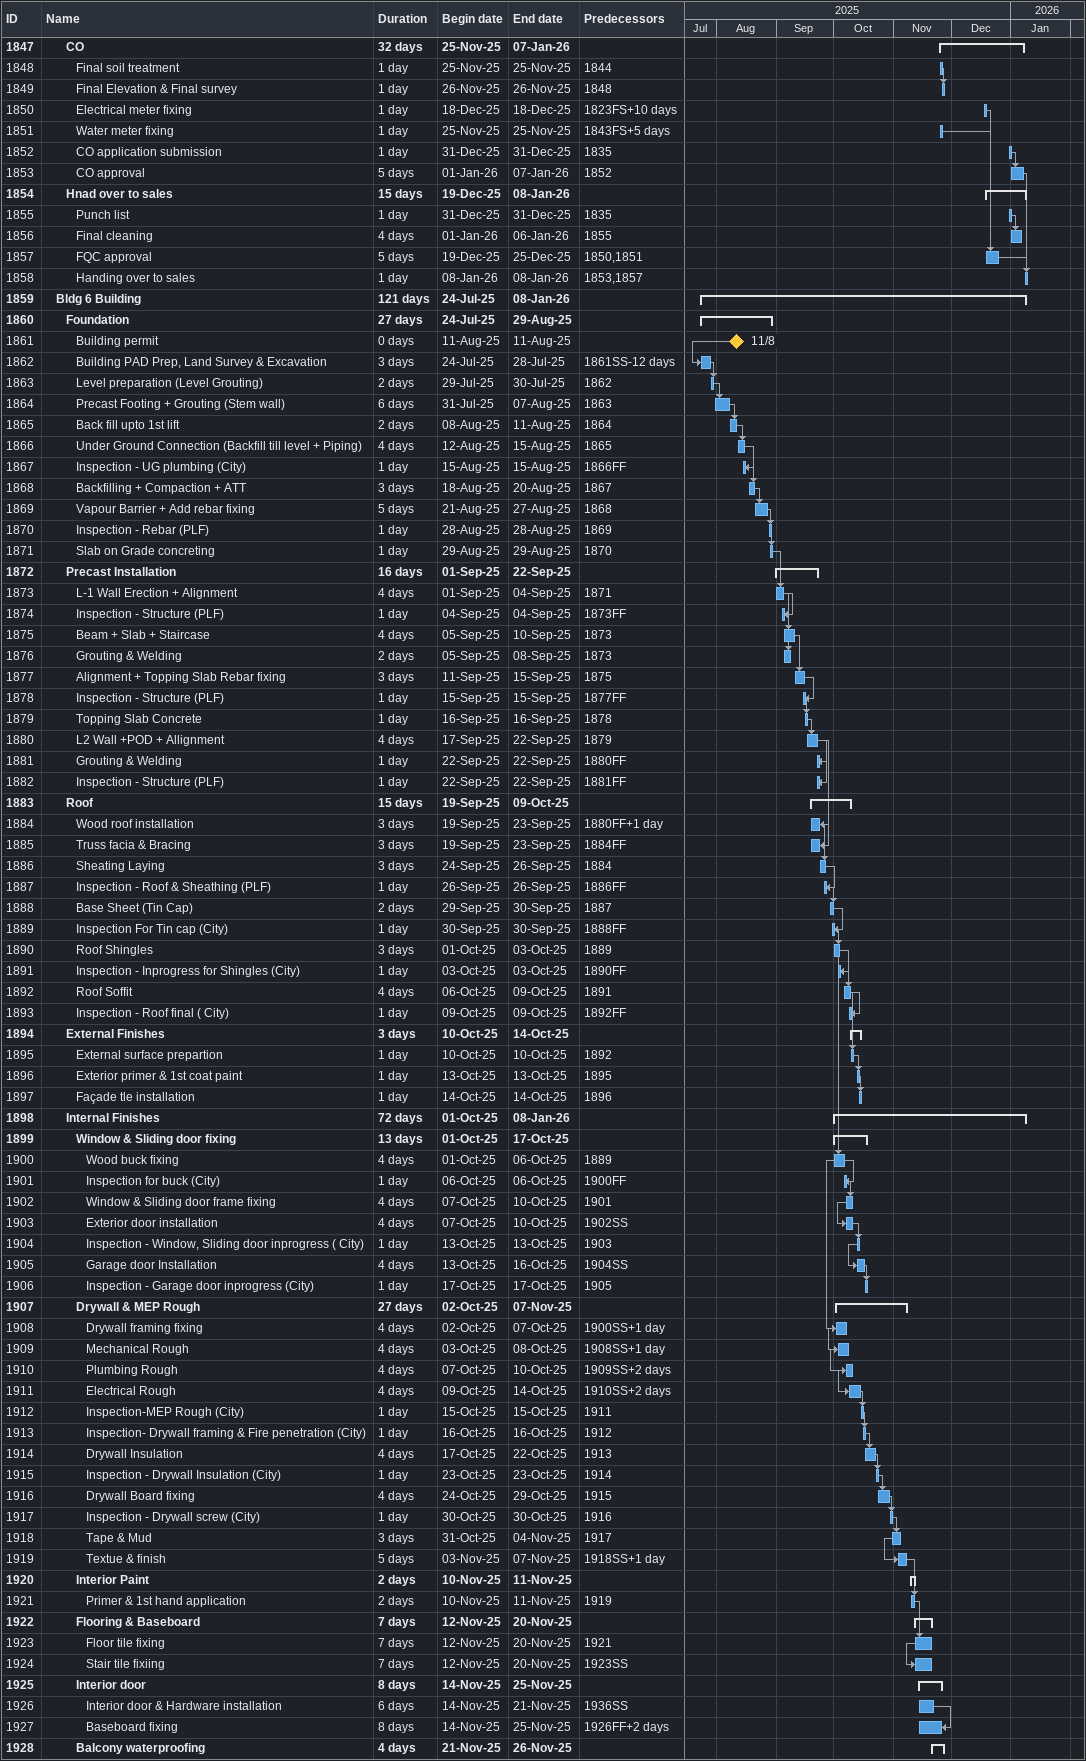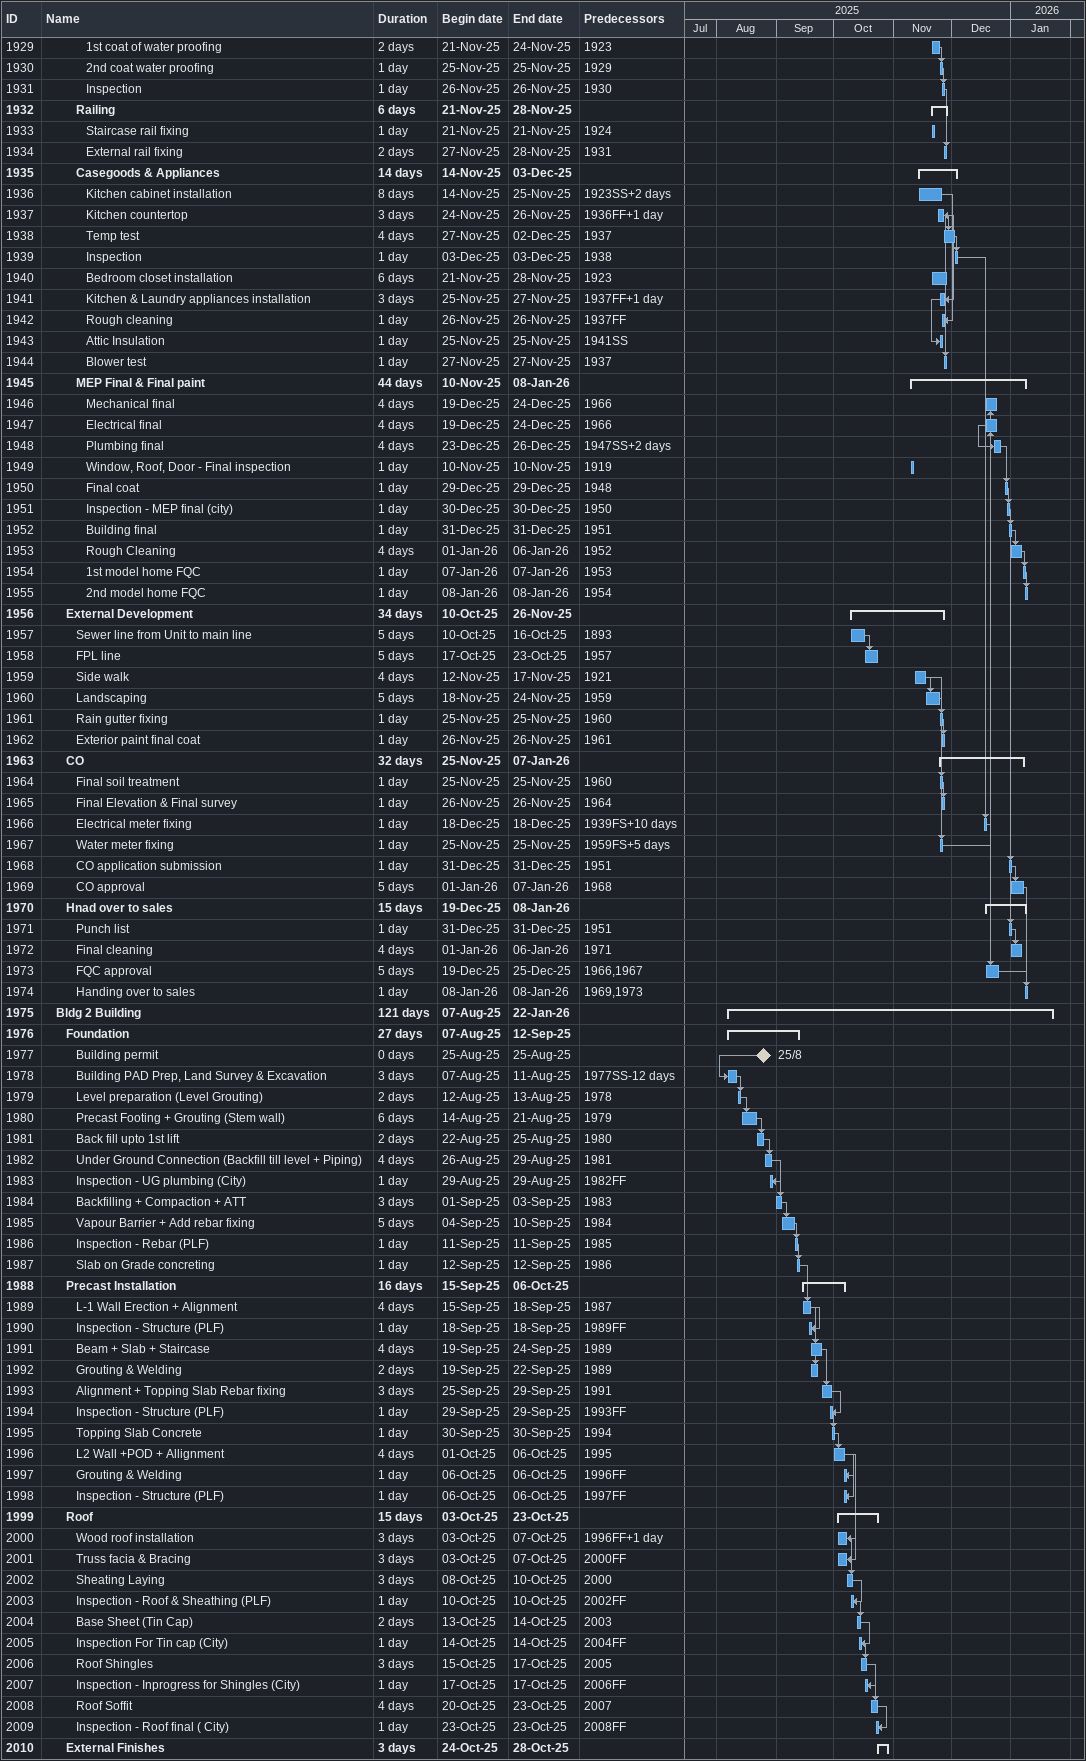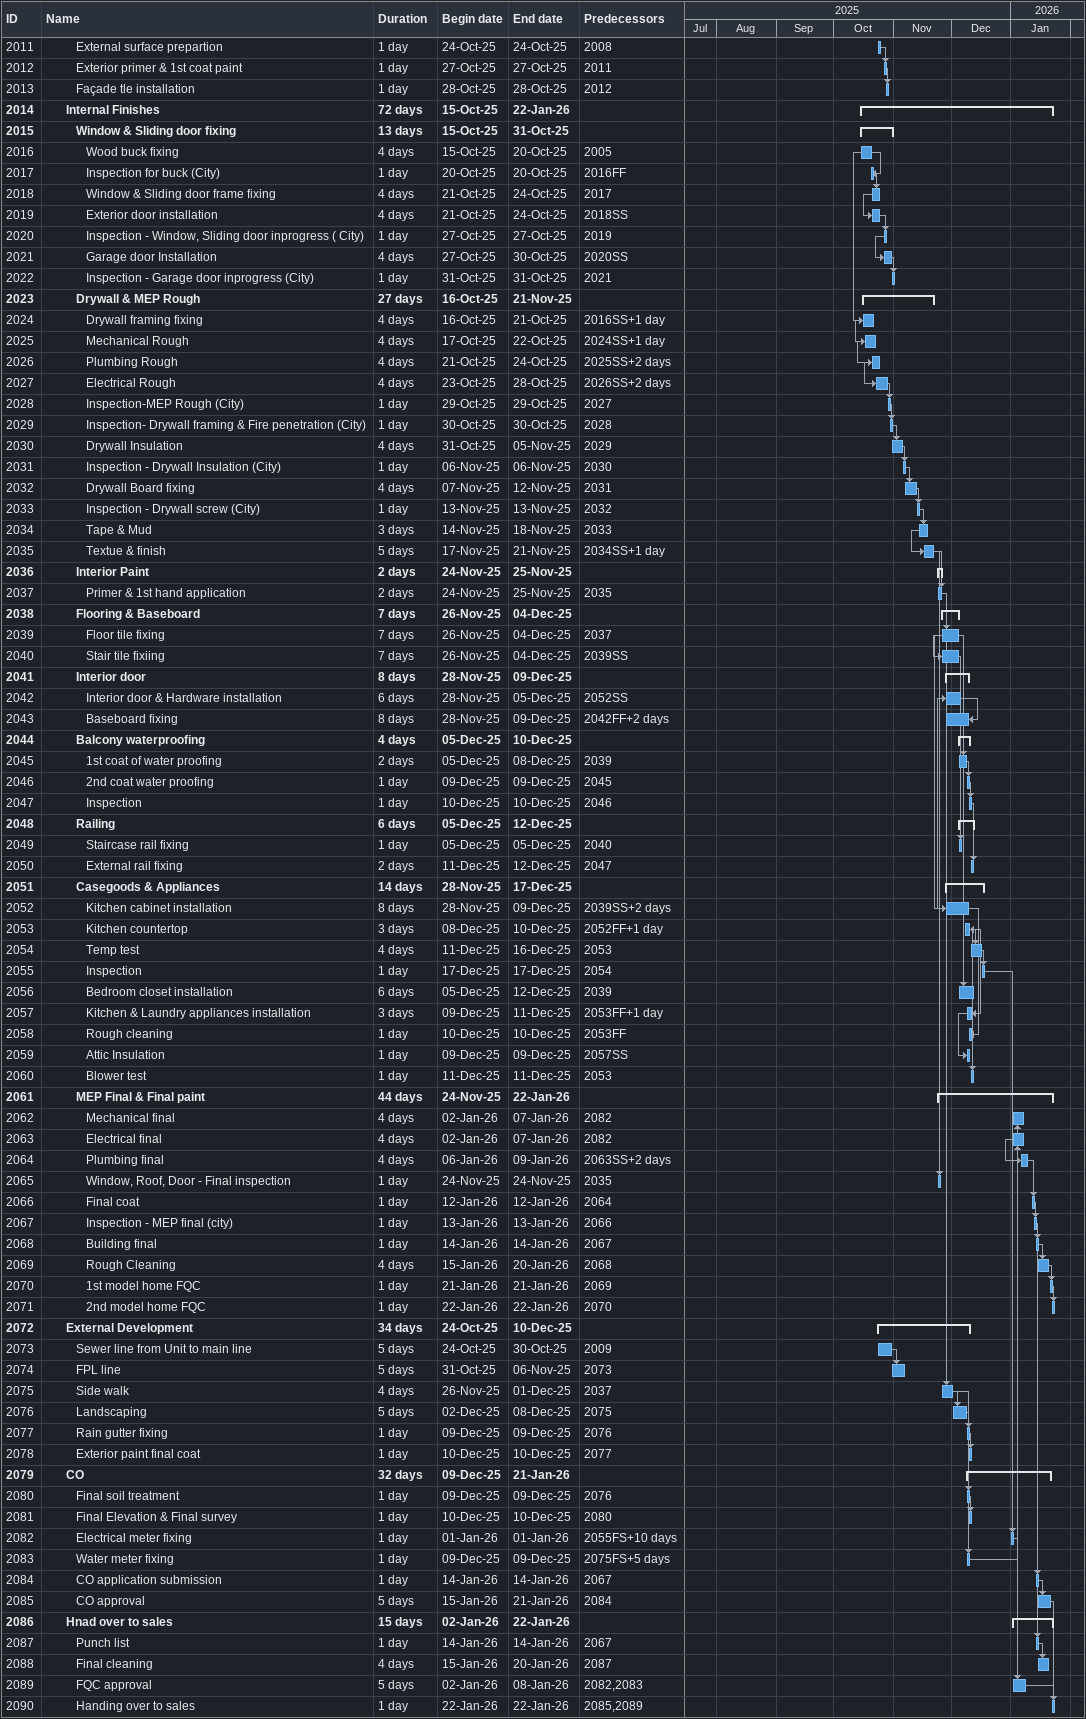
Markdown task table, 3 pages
| ID | Level | Task | Duration | Start | Finish | Predecessors |
|---|---|---|---|---|---|---|
| 1847 | 3 | **CO** | 32d | 2025-11-25 | 2026-01-07 |  |
| 1848 | 4 | Final soil treatment | 1d | 2025-11-25 | 2025-11-25 | 1844 |
| 1849 | 4 | Final Elevation & Final survey | 1d | 2025-11-26 | 2025-11-26 | 1848 |
| 1850 | 4 | Electrical meter fixing | 1d | 2025-12-18 | 2025-12-18 | 1823FS+10d |
| 1851 | 4 | Water meter fixing | 1d | 2025-11-25 | 2025-11-25 | 1843FS+5d |
| 1852 | 4 | CO application submission | 1d | 2025-12-31 | 2025-12-31 | 1835 |
| 1853 | 4 | CO approval | 5d | 2026-01-01 | 2026-01-07 | 1852 |
| 1854 | 3 | **Hnad over to sales** | 15d | 2025-12-19 | 2026-01-08 |  |
| 1855 | 4 | Punch list | 1d | 2025-12-31 | 2025-12-31 | 1835 |
| 1856 | 4 | Final cleaning | 4d | 2026-01-01 | 2026-01-06 | 1855 |
| 1857 | 4 | FQC approval | 5d | 2025-12-19 | 2025-12-25 | 1850, 1851 |
| 1858 | 4 | Handing over to sales | 1d | 2026-01-08 | 2026-01-08 | 1853, 1857 |
| 1859 | 2 | **Bldg 6 Building** | 121d | 2025-07-24 | 2026-01-08 |  |
| 1860 | 3 | **Foundation** | 27d | 2025-07-24 | 2025-08-29 |  |
| 1861 | 4 | Building permit | 0d | 2025-08-11 | 2025-08-11 |  |
| 1862 | 4 | Building PAD Prep, Land Survey & Excavation | 3d | 2025-07-24 | 2025-07-28 | 1861SS-12d |
| 1863 | 4 | Level preparation (Level Grouting) | 2d | 2025-07-29 | 2025-07-30 | 1862 |
| 1864 | 4 | Precast Footing + Grouting (Stem wall) | 6d | 2025-07-31 | 2025-08-07 | 1863 |
| 1865 | 4 | Back fill upto 1st lift | 2d | 2025-08-08 | 2025-08-11 | 1864 |
| 1866 | 4 | Under Ground Connection (Backfill till level + Piping) | 4d | 2025-08-12 | 2025-08-15 | 1865 |
| 1867 | 4 | Inspection - UG plumbing (City) | 1d | 2025-08-15 | 2025-08-15 | 1866FF |
| 1868 | 4 | Backfilling + Compaction + ATT | 3d | 2025-08-18 | 2025-08-20 | 1867 |
| 1869 | 4 | Vapour Barrier + Add rebar fixing | 5d | 2025-08-21 | 2025-08-27 | 1868 |
| 1870 | 4 | Inspection - Rebar (PLF) | 1d | 2025-08-28 | 2025-08-28 | 1869 |
| 1871 | 4 | Slab on Grade concreting | 1d | 2025-08-29 | 2025-08-29 | 1870 |
| 1872 | 3 | **Precast Installation** | 16d | 2025-09-01 | 2025-09-22 |  |
| 1873 | 4 | L-1 Wall Erection + Alignment | 4d | 2025-09-01 | 2025-09-04 | 1871 |
| 1874 | 4 | Inspection - Structure (PLF) | 1d | 2025-09-04 | 2025-09-04 | 1873FF |
| 1875 | 4 | Beam + Slab + Staircase | 4d | 2025-09-05 | 2025-09-10 | 1873 |
| 1876 | 4 | Grouting & Welding | 2d | 2025-09-05 | 2025-09-08 | 1873 |
| 1877 | 4 | Alignment + Topping Slab Rebar fixing | 3d | 2025-09-11 | 2025-09-15 | 1875 |
| 1878 | 4 | Inspection - Structure (PLF) | 1d | 2025-09-15 | 2025-09-15 | 1877FF |
| 1879 | 4 | Topping Slab Concrete | 1d | 2025-09-16 | 2025-09-16 | 1878 |
| 1880 | 4 | L2 Wall +POD + Allignment | 4d | 2025-09-17 | 2025-09-22 | 1879 |
| 1881 | 4 | Grouting & Welding | 1d | 2025-09-22 | 2025-09-22 | 1880FF |
| 1882 | 4 | Inspection - Structure (PLF) | 1d | 2025-09-22 | 2025-09-22 | 1881FF |
| 1883 | 3 | **Roof** | 15d | 2025-09-19 | 2025-10-09 |  |
| 1884 | 4 | Wood roof installation | 3d | 2025-09-19 | 2025-09-23 | 1880FF+1d |
| 1885 | 4 | Truss facia & Bracing | 3d | 2025-09-19 | 2025-09-23 | 1884FF |
| 1886 | 4 | Sheating Laying | 3d | 2025-09-24 | 2025-09-26 | 1884 |
| 1887 | 4 | Inspection - Roof & Sheathing (PLF) | 1d | 2025-09-26 | 2025-09-26 | 1886FF |
| 1888 | 4 | Base Sheet (Tin Cap) | 2d | 2025-09-29 | 2025-09-30 | 1887 |
| 1889 | 4 | Inspection For Tin cap (City) | 1d | 2025-09-30 | 2025-09-30 | 1888FF |
| 1890 | 4 | Roof Shingles | 3d | 2025-10-01 | 2025-10-03 | 1889 |
| 1891 | 4 | Inspection - Inprogress for Shingles (City) | 1d | 2025-10-03 | 2025-10-03 | 1890FF |
| 1892 | 4 | Roof Soffit | 4d | 2025-10-06 | 2025-10-09 | 1891 |
| 1893 | 4 | Inspection - Roof final ( City) | 1d | 2025-10-09 | 2025-10-09 | 1892FF |
| 1894 | 3 | **External Finishes** | 3d | 2025-10-10 | 2025-10-14 |  |
| 1895 | 4 | External surface prepartion | 1d | 2025-10-10 | 2025-10-10 | 1892 |
| 1896 | 4 | Exterior primer & 1st coat paint | 1d | 2025-10-13 | 2025-10-13 | 1895 |
| 1897 | 4 | Façade tle installation | 1d | 2025-10-14 | 2025-10-14 | 1896 |
| 1898 | 3 | **Internal Finishes** | 72d | 2025-10-01 | 2026-01-08 |  |
| 1899 | 4 | **Window & Sliding door fixing** | 13d | 2025-10-01 | 2025-10-17 |  |
| 1900 | 5 | Wood buck fixing | 4d | 2025-10-01 | 2025-10-06 | 1889 |
| 1901 | 5 | Inspection for buck (City) | 1d | 2025-10-06 | 2025-10-06 | 1900FF |
| 1902 | 5 | Window & Sliding door frame fixing | 4d | 2025-10-07 | 2025-10-10 | 1901 |
| 1903 | 5 | Exterior door installation | 4d | 2025-10-07 | 2025-10-10 | 1902SS |
| 1904 | 5 | Inspection - Window, Sliding door inprogress ( City) | 1d | 2025-10-13 | 2025-10-13 | 1903 |
| 1905 | 5 | Garage door Installation | 4d | 2025-10-13 | 2025-10-16 | 1904SS |
| 1906 | 5 | Inspection - Garage door inprogress (City) | 1d | 2025-10-17 | 2025-10-17 | 1905 |
| 1907 | 4 | **Drywall & MEP Rough** | 27d | 2025-10-02 | 2025-11-07 |  |
| 1908 | 5 | Drywall framing fixing | 4d | 2025-10-02 | 2025-10-07 | 1900SS+1d |
| 1909 | 5 | Mechanical Rough | 4d | 2025-10-03 | 2025-10-08 | 1908SS+1d |
| 1910 | 5 | Plumbing Rough | 4d | 2025-10-07 | 2025-10-10 | 1909SS+2d |
| 1911 | 5 | Electrical Rough | 4d | 2025-10-09 | 2025-10-14 | 1910SS+2d |
| 1912 | 5 | Inspection-MEP Rough (City) | 1d | 2025-10-15 | 2025-10-15 | 1911 |
| 1913 | 5 | Inspection- Drywall framing & Fire penetration (City) | 1d | 2025-10-16 | 2025-10-16 | 1912 |
| 1914 | 5 | Drywall Insulation | 4d | 2025-10-17 | 2025-10-22 | 1913 |
| 1915 | 5 | Inspection - Drywall Insulation (City) | 1d | 2025-10-23 | 2025-10-23 | 1914 |
| 1916 | 5 | Drywall Board fixing | 4d | 2025-10-24 | 2025-10-29 | 1915 |
| 1917 | 5 | Inspection - Drywall screw (City) | 1d | 2025-10-30 | 2025-10-30 | 1916 |
| 1918 | 5 | Tape & Mud | 3d | 2025-10-31 | 2025-11-04 | 1917 |
| 1919 | 5 | Textue & finish | 5d | 2025-11-03 | 2025-11-07 | 1918SS+1d |
| 1920 | 4 | **Interior Paint** | 2d | 2025-11-10 | 2025-11-11 |  |
| 1921 | 5 | Primer & 1st hand application | 2d | 2025-11-10 | 2025-11-11 | 1919 |
| 1922 | 4 | **Flooring & Baseboard** | 7d | 2025-11-12 | 2025-11-20 |  |
| 1923 | 5 | Floor tile fixing | 7d | 2025-11-12 | 2025-11-20 | 1921 |
| 1924 | 5 | Stair tile fixiing | 7d | 2025-11-12 | 2025-11-20 | 1923SS |
| 1925 | 4 | **Interior door** | 8d | 2025-11-14 | 2025-11-25 |  |
| 1926 | 5 | Interior door & Hardware installation | 6d | 2025-11-14 | 2025-11-21 | 1936SS |
| 1927 | 5 | Baseboard fixing | 8d | 2025-11-14 | 2025-11-25 | 1926FF+2d |
| 1928 | 4 | **Balcony waterproofing** | 4d | 2025-11-21 | 2025-11-26 |  |
| 1929 | 5 | 1st coat of water proofing | 2d | 2025-11-21 | 2025-11-24 | 1923 |
| 1930 | 5 | 2nd coat water proofing | 1d | 2025-11-25 | 2025-11-25 | 1929 |
| 1931 | 5 | Inspection | 1d | 2025-11-26 | 2025-11-26 | 1930 |
| 1932 | 4 | **Railing** | 6d | 2025-11-21 | 2025-11-28 |  |
| 1933 | 5 | Staircase rail fixing | 1d | 2025-11-21 | 2025-11-21 | 1924 |
| 1934 | 5 | External rail fixing | 2d | 2025-11-27 | 2025-11-28 | 1931 |
| 1935 | 4 | **Casegoods & Appliances** | 14d | 2025-11-14 | 2025-12-03 |  |
| 1936 | 5 | Kitchen cabinet installation | 8d | 2025-11-14 | 2025-11-25 | 1923SS+2d |
| 1937 | 5 | Kitchen countertop | 3d | 2025-11-24 | 2025-11-26 | 1936FF+1d |
| 1938 | 5 | Temp test | 4d | 2025-11-27 | 2025-12-02 | 1937 |
| 1939 | 5 | Inspection | 1d | 2025-12-03 | 2025-12-03 | 1938 |
| 1940 | 5 | Bedroom closet installation | 6d | 2025-11-21 | 2025-11-28 | 1923 |
| 1941 | 5 | Kitchen & Laundry appliances installation | 3d | 2025-11-25 | 2025-11-27 | 1937FF+1d |
| 1942 | 5 | Rough cleaning | 1d | 2025-11-26 | 2025-11-26 | 1937FF |
| 1943 | 5 | Attic Insulation | 1d | 2025-11-25 | 2025-11-25 | 1941SS |
| 1944 | 5 | Blower test | 1d | 2025-11-27 | 2025-11-27 | 1937 |
| 1945 | 4 | **MEP Final & Final paint** | 44d | 2025-11-10 | 2026-01-08 |  |
| 1946 | 5 | Mechanical final | 4d | 2025-12-19 | 2025-12-24 | 1966 |
| 1947 | 5 | Electrical final | 4d | 2025-12-19 | 2025-12-24 | 1966 |
| 1948 | 5 | Plumbing final | 4d | 2025-12-23 | 2025-12-26 | 1947SS+2d |
| 1949 | 5 | Window, Roof, Door - Final inspection | 1d | 2025-11-10 | 2025-11-10 | 1919 |
| 1950 | 5 | Final coat | 1d | 2025-12-29 | 2025-12-29 | 1948 |
| 1951 | 5 | Inspection - MEP final (city) | 1d | 2025-12-30 | 2025-12-30 | 1950 |
| 1952 | 5 | Building final | 1d | 2025-12-31 | 2025-12-31 | 1951 |
| 1953 | 5 | Rough Cleaning | 4d | 2026-01-01 | 2026-01-06 | 1952 |
| 1954 | 5 | 1st model home FQC | 1d | 2026-01-07 | 2026-01-07 | 1953 |
| 1955 | 5 | 2nd model home FQC | 1d | 2026-01-08 | 2026-01-08 | 1954 |
| 1956 | 3 | **External Development** | 34d | 2025-10-10 | 2025-11-26 |  |
| 1957 | 4 | Sewer line from Unit to main line | 5d | 2025-10-10 | 2025-10-16 | 1893 |
| 1958 | 4 | FPL line | 5d | 2025-10-17 | 2025-10-23 | 1957 |
| 1959 | 4 | Side walk | 4d | 2025-11-12 | 2025-11-17 | 1921 |
| 1960 | 4 | Landscaping | 5d | 2025-11-18 | 2025-11-24 | 1959 |
| 1961 | 4 | Rain gutter fixing | 1d | 2025-11-25 | 2025-11-25 | 1960 |
| 1962 | 4 | Exterior paint final coat | 1d | 2025-11-26 | 2025-11-26 | 1961 |
| 1963 | 3 | **CO** | 32d | 2025-11-25 | 2026-01-07 |  |
| 1964 | 4 | Final soil treatment | 1d | 2025-11-25 | 2025-11-25 | 1960 |
| 1965 | 4 | Final Elevation & Final survey | 1d | 2025-11-26 | 2025-11-26 | 1964 |
| 1966 | 4 | Electrical meter fixing | 1d | 2025-12-18 | 2025-12-18 | 1939FS+10d |
| 1967 | 4 | Water meter fixing | 1d | 2025-11-25 | 2025-11-25 | 1959FS+5d |
| 1968 | 4 | CO application submission | 1d | 2025-12-31 | 2025-12-31 | 1951 |
| 1969 | 4 | CO approval | 5d | 2026-01-01 | 2026-01-07 | 1968 |
| 1970 | 3 | **Hnad over to sales** | 15d | 2025-12-19 | 2026-01-08 |  |
| 1971 | 4 | Punch list | 1d | 2025-12-31 | 2025-12-31 | 1951 |
| 1972 | 4 | Final cleaning | 4d | 2026-01-01 | 2026-01-06 | 1971 |
| 1973 | 4 | FQC approval | 5d | 2025-12-19 | 2025-12-25 | 1966, 1967 |
| 1974 | 4 | Handing over to sales | 1d | 2026-01-08 | 2026-01-08 | 1969, 1973 |
| 1975 | 2 | **Bldg 2 Building** | 121d | 2025-08-07 | 2026-01-22 |  |
| 1976 | 3 | **Foundation** | 27d | 2025-08-07 | 2025-09-12 |  |
| 1977 | 4 | Building permit | 0d | 2025-08-25 | 2025-08-25 |  |
| 1978 | 4 | Building PAD Prep, Land Survey & Excavation | 3d | 2025-08-07 | 2025-08-11 | 1977SS-12d |
| 1979 | 4 | Level preparation (Level Grouting) | 2d | 2025-08-12 | 2025-08-13 | 1978 |
| 1980 | 4 | Precast Footing + Grouting (Stem wall) | 6d | 2025-08-14 | 2025-08-21 | 1979 |
| 1981 | 4 | Back fill upto 1st lift | 2d | 2025-08-22 | 2025-08-25 | 1980 |
| 1982 | 4 | Under Ground Connection (Backfill till level + Piping) | 4d | 2025-08-26 | 2025-08-29 | 1981 |
| 1983 | 4 | Inspection - UG plumbing (City) | 1d | 2025-08-29 | 2025-08-29 | 1982FF |
| 1984 | 4 | Backfilling + Compaction + ATT | 3d | 2025-09-01 | 2025-09-03 | 1983 |
| 1985 | 4 | Vapour Barrier + Add rebar fixing | 5d | 2025-09-04 | 2025-09-10 | 1984 |
| 1986 | 4 | Inspection - Rebar (PLF) | 1d | 2025-09-11 | 2025-09-11 | 1985 |
| 1987 | 4 | Slab on Grade concreting | 1d | 2025-09-12 | 2025-09-12 | 1986 |
| 1988 | 3 | **Precast Installation** | 16d | 2025-09-15 | 2025-10-06 |  |
| 1989 | 4 | L-1 Wall Erection + Alignment | 4d | 2025-09-15 | 2025-09-18 | 1987 |
| 1990 | 4 | Inspection - Structure (PLF) | 1d | 2025-09-18 | 2025-09-18 | 1989FF |
| 1991 | 4 | Beam + Slab + Staircase | 4d | 2025-09-19 | 2025-09-24 | 1989 |
| 1992 | 4 | Grouting & Welding | 2d | 2025-09-19 | 2025-09-22 | 1989 |
| 1993 | 4 | Alignment + Topping Slab Rebar fixing | 3d | 2025-09-25 | 2025-09-29 | 1991 |
| 1994 | 4 | Inspection - Structure (PLF) | 1d | 2025-09-29 | 2025-09-29 | 1993FF |
| 1995 | 4 | Topping Slab Concrete | 1d | 2025-09-30 | 2025-09-30 | 1994 |
| 1996 | 4 | L2 Wall +POD + Allignment | 4d | 2025-10-01 | 2025-10-06 | 1995 |
| 1997 | 4 | Grouting & Welding | 1d | 2025-10-06 | 2025-10-06 | 1996FF |
| 1998 | 4 | Inspection - Structure (PLF) | 1d | 2025-10-06 | 2025-10-06 | 1997FF |
| 1999 | 3 | **Roof** | 15d | 2025-10-03 | 2025-10-23 |  |
| 2000 | 4 | Wood roof installation | 3d | 2025-10-03 | 2025-10-07 | 1996FF+1d |
| 2001 | 4 | Truss facia & Bracing | 3d | 2025-10-03 | 2025-10-07 | 2000FF |
| 2002 | 4 | Sheating Laying | 3d | 2025-10-08 | 2025-10-10 | 2000 |
| 2003 | 4 | Inspection - Roof & Sheathing (PLF) | 1d | 2025-10-10 | 2025-10-10 | 2002FF |
| 2004 | 4 | Base Sheet (Tin Cap) | 2d | 2025-10-13 | 2025-10-14 | 2003 |
| 2005 | 4 | Inspection For Tin cap (City) | 1d | 2025-10-14 | 2025-10-14 | 2004FF |
| 2006 | 4 | Roof Shingles | 3d | 2025-10-15 | 2025-10-17 | 2005 |
| 2007 | 4 | Inspection - Inprogress for Shingles (City) | 1d | 2025-10-17 | 2025-10-17 | 2006FF |
| 2008 | 4 | Roof Soffit | 4d | 2025-10-20 | 2025-10-23 | 2007 |
| 2009 | 4 | Inspection - Roof final ( City) | 1d | 2025-10-23 | 2025-10-23 | 2008FF |
| 2010 | 3 | **External Finishes** | 3d | 2025-10-24 | 2025-10-28 |  |
| 2011 | 4 | External surface prepartion | 1d | 2025-10-24 | 2025-10-24 | 2008 |
| 2012 | 4 | Exterior primer & 1st coat paint | 1d | 2025-10-27 | 2025-10-27 | 2011 |
| 2013 | 4 | Façade tle installation | 1d | 2025-10-28 | 2025-10-28 | 2012 |
| 2014 | 3 | **Internal Finishes** | 72d | 2025-10-15 | 2026-01-22 |  |
| 2015 | 4 | **Window & Sliding door fixing** | 13d | 2025-10-15 | 2025-10-31 |  |
| 2016 | 5 | Wood buck fixing | 4d | 2025-10-15 | 2025-10-20 | 2005 |
| 2017 | 5 | Inspection for buck (City) | 1d | 2025-10-20 | 2025-10-20 | 2016FF |
| 2018 | 5 | Window & Sliding door frame fixing | 4d | 2025-10-21 | 2025-10-24 | 2017 |
| 2019 | 5 | Exterior door installation | 4d | 2025-10-21 | 2025-10-24 | 2018SS |
| 2020 | 5 | Inspection - Window, Sliding door inprogress ( City) | 1d | 2025-10-27 | 2025-10-27 | 2019 |
| 2021 | 5 | Garage door Installation | 4d | 2025-10-27 | 2025-10-30 | 2020SS |
| 2022 | 5 | Inspection - Garage door inprogress (City) | 1d | 2025-10-31 | 2025-10-31 | 2021 |
| 2023 | 4 | **Drywall & MEP Rough** | 27d | 2025-10-16 | 2025-11-21 |  |
| 2024 | 5 | Drywall framing fixing | 4d | 2025-10-16 | 2025-10-21 | 2016SS+1d |
| 2025 | 5 | Mechanical Rough | 4d | 2025-10-17 | 2025-10-22 | 2024SS+1d |
| 2026 | 5 | Plumbing Rough | 4d | 2025-10-21 | 2025-10-24 | 2025SS+2d |
| 2027 | 5 | Electrical Rough | 4d | 2025-10-23 | 2025-10-28 | 2026SS+2d |
| 2028 | 5 | Inspection-MEP Rough (City) | 1d | 2025-10-29 | 2025-10-29 | 2027 |
| 2029 | 5 | Inspection- Drywall framing & Fire penetration (City) | 1d | 2025-10-30 | 2025-10-30 | 2028 |
| 2030 | 5 | Drywall Insulation | 4d | 2025-10-31 | 2025-11-05 | 2029 |
| 2031 | 5 | Inspection - Drywall Insulation (City) | 1d | 2025-11-06 | 2025-11-06 | 2030 |
| 2032 | 5 | Drywall Board fixing | 4d | 2025-11-07 | 2025-11-12 | 2031 |
| 2033 | 5 | Inspection - Drywall screw (City) | 1d | 2025-11-13 | 2025-11-13 | 2032 |
| 2034 | 5 | Tape & Mud | 3d | 2025-11-14 | 2025-11-18 | 2033 |
| 2035 | 5 | Textue & finish | 5d | 2025-11-17 | 2025-11-21 | 2034SS+1d |
| 2036 | 4 | **Interior Paint** | 2d | 2025-11-24 | 2025-11-25 |  |
| 2037 | 5 | Primer & 1st hand application | 2d | 2025-11-24 | 2025-11-25 | 2035 |
| 2038 | 4 | **Flooring & Baseboard** | 7d | 2025-11-26 | 2025-12-04 |  |
| 2039 | 5 | Floor tile fixing | 7d | 2025-11-26 | 2025-12-04 | 2037 |
| 2040 | 5 | Stair tile fixiing | 7d | 2025-11-26 | 2025-12-04 | 2039SS |
| 2041 | 4 | **Interior door** | 8d | 2025-11-28 | 2025-12-09 |  |
| 2042 | 5 | Interior door & Hardware installation | 6d | 2025-11-28 | 2025-12-05 | 2052SS |
| 2043 | 5 | Baseboard fixing | 8d | 2025-11-28 | 2025-12-09 | 2042FF+2d |
| 2044 | 4 | **Balcony waterproofing** | 4d | 2025-12-05 | 2025-12-10 |  |
| 2045 | 5 | 1st coat of water proofing | 2d | 2025-12-05 | 2025-12-08 | 2039 |
| 2046 | 5 | 2nd coat water proofing | 1d | 2025-12-09 | 2025-12-09 | 2045 |
| 2047 | 5 | Inspection | 1d | 2025-12-10 | 2025-12-10 | 2046 |
| 2048 | 4 | **Railing** | 6d | 2025-12-05 | 2025-12-12 |  |
| 2049 | 5 | Staircase rail fixing | 1d | 2025-12-05 | 2025-12-05 | 2040 |
| 2050 | 5 | External rail fixing | 2d | 2025-12-11 | 2025-12-12 | 2047 |
| 2051 | 4 | **Casegoods & Appliances** | 14d | 2025-11-28 | 2025-12-17 |  |
| 2052 | 5 | Kitchen cabinet installation | 8d | 2025-11-28 | 2025-12-09 | 2039SS+2d |
| 2053 | 5 | Kitchen countertop | 3d | 2025-12-08 | 2025-12-10 | 2052FF+1d |
| 2054 | 5 | Temp test | 4d | 2025-12-11 | 2025-12-16 | 2053 |
| 2055 | 5 | Inspection | 1d | 2025-12-17 | 2025-12-17 | 2054 |
| 2056 | 5 | Bedroom closet installation | 6d | 2025-12-05 | 2025-12-12 | 2039 |
| 2057 | 5 | Kitchen & Laundry appliances installation | 3d | 2025-12-09 | 2025-12-11 | 2053FF+1d |
| 2058 | 5 | Rough cleaning | 1d | 2025-12-10 | 2025-12-10 | 2053FF |
| 2059 | 5 | Attic Insulation | 1d | 2025-12-09 | 2025-12-09 | 2057SS |
| 2060 | 5 | Blower test | 1d | 2025-12-11 | 2025-12-11 | 2053 |
| 2061 | 4 | **MEP Final & Final paint** | 44d | 2025-11-24 | 2026-01-22 |  |
| 2062 | 5 | Mechanical final | 4d | 2026-01-02 | 2026-01-07 | 2082 |
| 2063 | 5 | Electrical final | 4d | 2026-01-02 | 2026-01-07 | 2082 |
| 2064 | 5 | Plumbing final | 4d | 2026-01-06 | 2026-01-09 | 2063SS+2d |
| 2065 | 5 | Window, Roof, Door - Final inspection | 1d | 2025-11-24 | 2025-11-24 | 2035 |
| 2066 | 5 | Final coat | 1d | 2026-01-12 | 2026-01-12 | 2064 |
| 2067 | 5 | Inspection - MEP final (city) | 1d | 2026-01-13 | 2026-01-13 | 2066 |
| 2068 | 5 | Building final | 1d | 2026-01-14 | 2026-01-14 | 2067 |
| 2069 | 5 | Rough Cleaning | 4d | 2026-01-15 | 2026-01-20 | 2068 |
| 2070 | 5 | 1st model home FQC | 1d | 2026-01-21 | 2026-01-21 | 2069 |
| 2071 | 5 | 2nd model home FQC | 1d | 2026-01-22 | 2026-01-22 | 2070 |
| 2072 | 3 | **External Development** | 34d | 2025-10-24 | 2025-12-10 |  |
| 2073 | 4 | Sewer line from Unit to main line | 5d | 2025-10-24 | 2025-10-30 | 2009 |
| 2074 | 4 | FPL line | 5d | 2025-10-31 | 2025-11-06 | 2073 |
| 2075 | 4 | Side walk | 4d | 2025-11-26 | 2025-12-01 | 2037 |
| 2076 | 4 | Landscaping | 5d | 2025-12-02 | 2025-12-08 | 2075 |
| 2077 | 4 | Rain gutter fixing | 1d | 2025-12-09 | 2025-12-09 | 2076 |
| 2078 | 4 | Exterior paint final coat | 1d | 2025-12-10 | 2025-12-10 | 2077 |
| 2079 | 3 | **CO** | 32d | 2025-12-09 | 2026-01-21 |  |
| 2080 | 4 | Final soil treatment | 1d | 2025-12-09 | 2025-12-09 | 2076 |
| 2081 | 4 | Final Elevation & Final survey | 1d | 2025-12-10 | 2025-12-10 | 2080 |
| 2082 | 4 | Electrical meter fixing | 1d | 2026-01-01 | 2026-01-01 | 2055FS+10d |
| 2083 | 4 | Water meter fixing | 1d | 2025-12-09 | 2025-12-09 | 2075FS+5d |
| 2084 | 4 | CO application submission | 1d | 2026-01-14 | 2026-01-14 | 2067 |
| 2085 | 4 | CO approval | 5d | 2026-01-15 | 2026-01-21 | 2084 |
| 2086 | 3 | **Hnad over to sales** | 15d | 2026-01-02 | 2026-01-22 |  |
| 2087 | 4 | Punch list | 1d | 2026-01-14 | 2026-01-14 | 2067 |
| 2088 | 4 | Final cleaning | 4d | 2026-01-15 | 2026-01-20 | 2087 |
| 2089 | 4 | FQC approval | 5d | 2026-01-02 | 2026-01-08 | 2082, 2083 |
| 2090 | 4 | Handing over to sales | 1d | 2026-01-22 | 2026-01-22 | 2085, 2089 |
